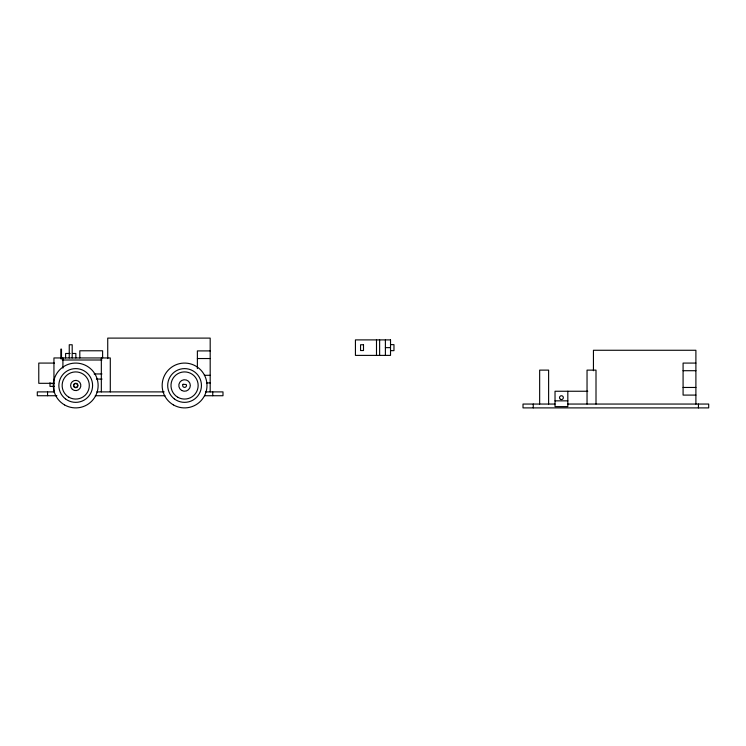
<?xml version="1.0" encoding="UTF-8"?>
<svg xmlns="http://www.w3.org/2000/svg" width="746" height="746" viewBox="0 0 746 746"><rect width="100%" height="100%" fill="white"/><g stroke="black" fill="none" stroke-linecap="round" stroke-linejoin="round"><path stroke-width="1.12" d="M390.522 344.633L393.972 344.633L393.972 350.657L390.522 350.657M385.393 347.645L390.522 347.645M210.185 350.909L197.382 350.909L197.382 368.589M70.152 353.473L65.601 353.473L65.601 357.949M72.427 353.473L75.85 353.473L75.85 357.949M197.382 358.537L210.185 358.537M62.328 360.001L101.913 360.001M54.458 363.078L38.773 363.078L38.773 383.313L54.458 383.313M695.897 363.078L683.084 363.078L683.084 395.091L695.897 395.091M683.084 370.706L695.897 370.706M94.127 373.96L101.969 373.96M204.367 375.294L210.185 375.294M96.402 379.08L102.071 379.08M206.689 382.922L210.185 382.922M49.982 383.5L54.458 383.5M54.458 386.381L49.982 386.381L49.982 382.754M683.084 387.463L695.897 387.463M587.783 391.249L555.024 391.249L555.024 406.617L567.827 406.617L567.827 391.249M54.421 391.892L37.3 391.892L37.3 395.734L56.855 395.734M96.812 391.892L164.195 391.892M205.542 391.892L222.989 391.892L222.989 395.734L204.6 395.734M95.246 395.734L165.043 395.734M555.024 400.854L567.827 400.854M555.024 404.052L523.011 404.052L523.011 407.894L708.7 407.894L708.7 404.052L567.827 404.052M698.452 404.052L698.452 407.894M695.897 404.052L695.897 350.266L593.443 350.266L593.443 370.762M596.007 404.052L596.007 370.119L587.037 370.119L587.037 404.052M548.618 404.052L548.618 370.119L539.656 370.119L539.656 404.052M533.25 404.052L533.25 407.894M385.393 339.896L385.393 355.394M379.63 339.896L379.63 355.394M376.497 339.896L376.497 355.394M212.75 391.892L212.75 395.734M210.185 391.892L210.185 338.106L107.732 338.106L107.732 358.593M110.296 391.892L110.296 357.949L53.945 357.949L53.945 391.892M102.612 357.949L102.612 350.779L79.813 350.779L79.813 357.949M101.335 357.949L101.335 391.892M72.194 357.949L72.194 344.764L69.247 344.764L69.247 357.949M62.916 357.949L62.916 368.132M61.508 358.873L61.508 349.119L60.864 349.119L60.864 358.91M47.548 391.892L47.548 395.734M183.087 384.293L182.91 384.526A1.921 1.921 0 0 0 184.57 387.407A1.921 1.921 0 0 0 186.239 384.526L183.087 384.293M390.522 339.896L355.432 339.896L355.432 355.394L390.522 355.394L390.522 339.896M363.498 344.764L360.551 344.764L360.551 350.527L363.498 350.527L363.498 344.764M68.93 397.245A13.577 13.577 0 0 0 89.296 385.486A13.577 13.577 0 0 0 68.93 373.727A13.577 13.577 0 0 0 68.93 397.245M65.452 398.868A16.869 16.869 0 0 0 92.448 387.687A16.869 16.869 0 0 0 69.266 369.895A16.869 16.869 0 0 0 65.452 398.868M64.51 404.892A22.408 22.408 0 0 0 98.127 385.486A22.408 22.408 0 0 0 64.51 366.081A22.408 22.408 0 0 0 64.51 404.892M72.353 389.347A5.119 5.119 0 0 0 80.745 386.465A5.119 5.119 0 0 0 74.05 380.647A5.119 5.119 0 0 0 72.353 389.347M74.6 387.426A2.238 2.238 0 0 0 77.957 385.486A2.238 2.238 0 0 0 74.6 383.547A2.238 2.238 0 0 0 74.6 387.426M173.37 404.892A22.408 22.408 0 0 0 206.987 385.486A22.408 22.408 0 0 0 173.37 366.081A22.408 22.408 0 0 0 173.37 404.892M174.303 398.868A16.869 16.869 0 0 0 201.299 387.687A16.869 16.869 0 0 0 178.117 369.895A16.869 16.869 0 0 0 174.303 398.868M177.781 397.245A13.577 13.577 0 0 0 198.147 385.486A13.577 13.577 0 0 0 177.781 373.727A13.577 13.577 0 0 0 177.781 397.245M181.688 390.475A5.763 5.763 0 0 0 190.333 385.486A5.763 5.763 0 0 0 181.688 380.497A5.763 5.763 0 0 0 181.688 390.475M74.759 387.146A1.921 1.921 0 0 0 77.64 385.486A1.921 1.921 0 0 0 74.759 383.826A1.921 1.921 0 0 0 74.759 387.146M560.47 399.315A1.921 1.921 0 0 0 563.351 397.655A1.921 1.921 0 0 0 560.47 395.986A1.921 1.921 0 0 0 560.47 399.315"/></g></svg>
